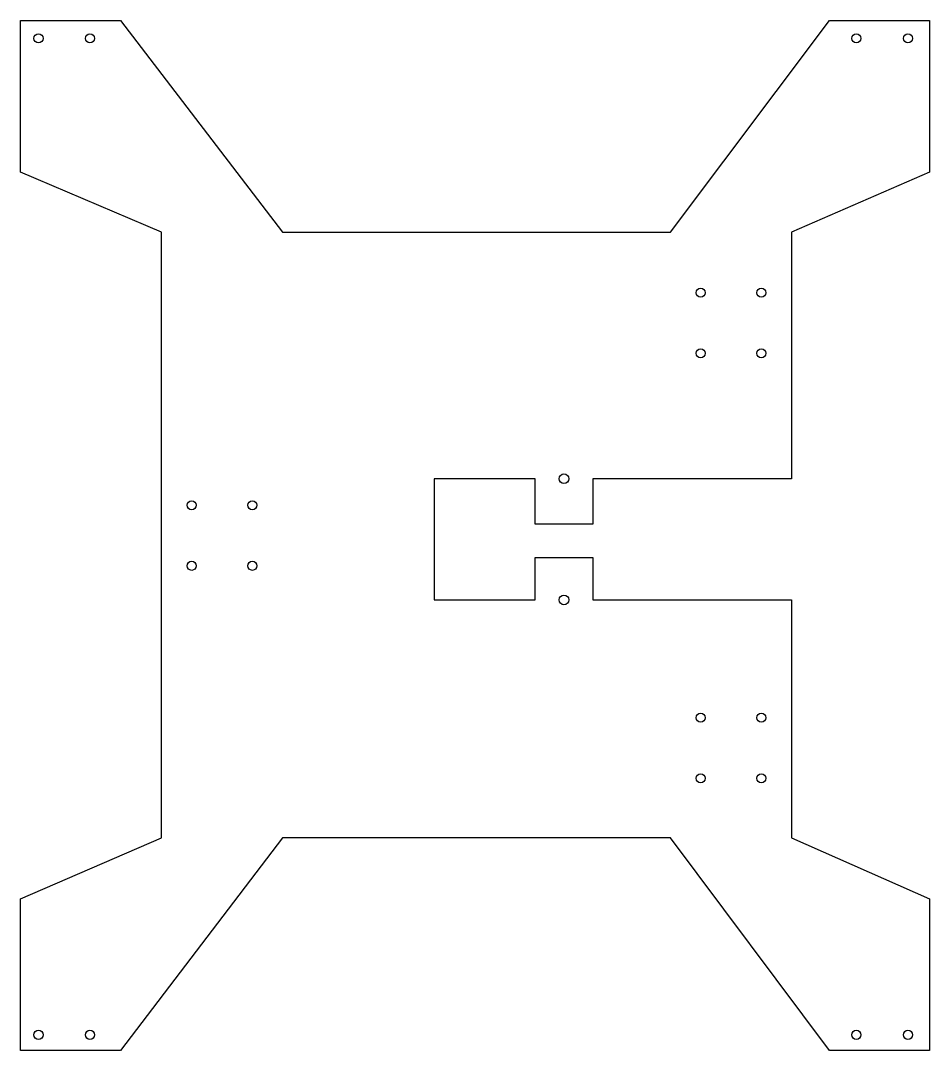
# Model space of a CAD drawing. Header units: millimetres. Extents: x -64 to 236, y -389 to -49.
import ezdxf

# ---------------------------------------------------------------- set-up
doc = ezdxf.new("R2010")
doc.units = ezdxf.units.MM
doc.layers.get('0').update_dxf_attribs({"linetype": 'CONTINUOUS'})

msp = doc.modelspace()

# ---------------------------------------------------------------- linework, layer by layer
msp.add_lwpolyline([(236.09, -99.26), (190.59, -119.11), (190.59, -200.53), (124.94, -200.53), (124.94, -215.55), (105.98, -215.55), (105.98, -200.53), (72.62, -200.53), (72.62, -240.51), (105.98, -240.51), (105.98, -226.55), (124.94, -226.55), (124.94, -240.51), (190.59, -240.51), (190.59, -319.11), (236.09, -339.26), (236.09, -389.26), (203.09, -389.26), (150.59, -319.11), (22.59, -319.11), (-30.91, -389.26), (-63.91, -389.26), (-63.91, -339.26), (-17.41, -319.11), (-17.41, -119.11), (-63.91, -99.26), (-63.91, -49.26), (-30.91, -49.26), (22.59, -119.11), (150.59, -119.11), (203.09, -49.26), (236.09, -49.26)], close=True)
for centre, radius in [((-58, -55.12), 1.5), ((-41, -55.12), 1.5), ((212, -55.12), 1.5), ((229, -55.12), 1.5), ((160.59, -139.11), 1.5), ((180.59, -139.11), 1.5), ((160.59, -159.11), 1.5), ((180.59, -159.11), 1.5), ((115.46, -200.53), 1.6), ((-7.41, -209.26), 1.5), ((12.59, -209.26), 1.5), ((-7.41, -229.26), 1.5), ((12.59, -229.26), 1.5), ((115.46, -240.51), 1.6), ((160.59, -279.41), 1.5), ((180.59, -279.41), 1.5), ((160.59, -299.41), 1.5), ((180.59, -299.41), 1.5), ((-58, -384.12), 1.5), ((-41, -384.12), 1.5), ((212, -384.12), 1.5), ((229, -384.12), 1.5)]:
    msp.add_circle(centre, radius)

doc.saveas('drawing.dxf')
